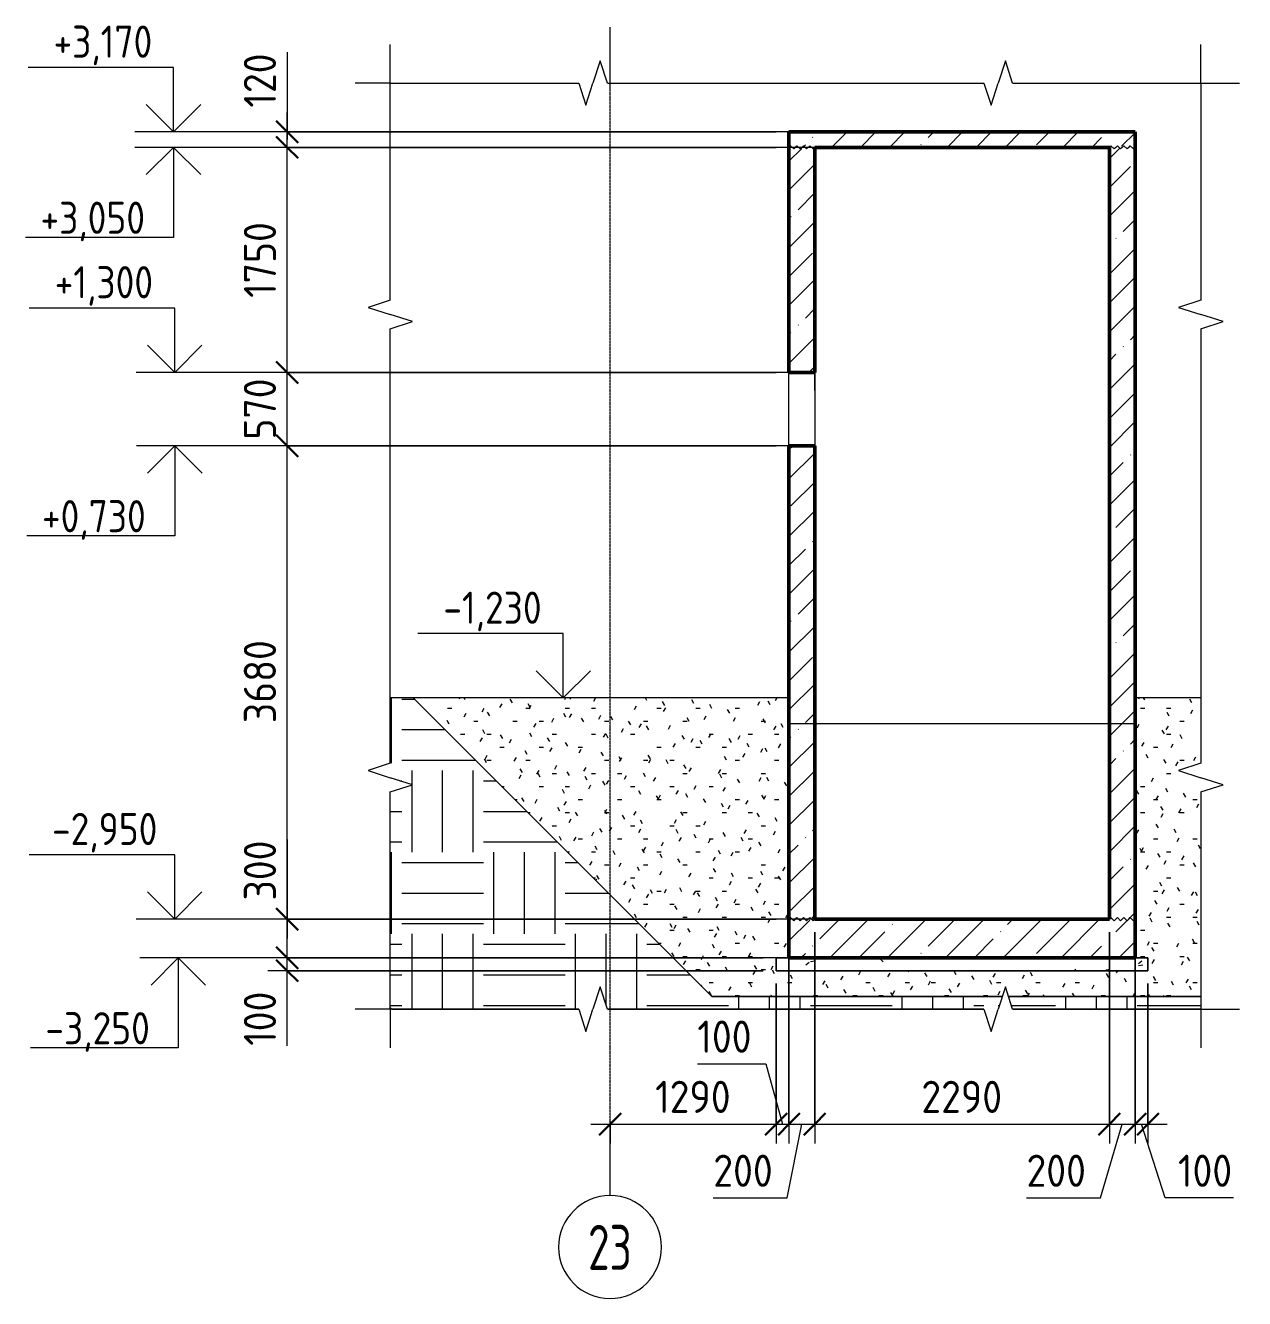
# Model space of a CAD drawing. Header units: millimetres. Extents: x 66339 to 175313, y -6307 to 14735.
# Drawn here: x 81417 to 90890, y -5898 to 3997 of the extents above; entities that cross this region are included whole.
import ezdxf

# ---------------------------------------------------------------- set-up
doc = ezdxf.new("R2010")
doc.units = ezdxf.units.MM
doc.linetypes.add('01 Штриховая _4 мм_', pattern=[6, 3.5, -2.5])
doc.linetypes.add('02 Штрихпунктирная _20 мм_', pattern=[25, 20, -2.5, 0, -2.5])
for name, color, linetype, lineweight in [('AA_Dim', 7, 'Continuous', 9), ('AA_Dim-100', 7, 'Continuous', 9), ('AA_Linii', 7, 'Continuous', 9), ('AA_Oformlenie', 7, 'Continuous', 9), ('AA_Vinoska', 7, 'Continuous', 9), ('AA_Visotnaya otmetka', 7, 'Continuous', 9), ('AF_Okno', 7, 'Continuous', 18), ('AF_Perekritie', 7, 'Continuous', 50), ('AF_Perekritie_Опалубка', 253, 'Continuous', 18), ('AF_Pokritie', 7, 'Continuous', 9), ('AF_Stena', 7, 'Continuous', 18), ('AF_Stena_Гидроизоляция', 253, 'Continuous', 18), ('AF_Stena_Опалубка', 253, 'Continuous', 18), ('KR_Fundament', 7, 'Continuous', 18), ('Оси', 7, 'Continuous', 9)]:
    doc.layers.add(name, color=color, linetype=linetype, lineweight=lineweight)
doc.styles.add('ISOCPEUR', font='isocpeur.ttf', dxfattribs={"width": 0.9, "height": 250})
doc.styles.add('ISOCPEUR_1', font='isocpeur.ttf', dxfattribs={"width": 0.85, "height": 250})
doc.styles.add('ISOCPEUR_4', font='isocpeur.ttf', dxfattribs={"width": 0.7, "height": 350})
doc.dimstyles.new('00_Точн_3_знака__прозр_', dxfattribs={"dimscale": 304.8, "dimtxt": 248.995294, "dimasz": 0.557743, "dimexe": 0.492126, "dimexo": 0.328084, "dimgap": 0.032808, "dimtad": 1, "dimdec": 3, "dimrnd": 0.001, "dimdsep": 46, "dimtxsty": 'ISOCPEUR', "dimblk1": 'OBLIQUE', "dimblk2": 'OBLIQUE', "dimsah": 1, "dimcen": 0.09, "dimdle": 0.492126, "dimazin": 0, "dimtfac": 1, "dimtdec": 4, "dimtix": 1, "dimtmove": 0, "dimatfit": 3, "dimfxl": 1, "dimtvp": 1, "dimtolj": 1, "dimtzin": 0, "dimlwd": 18, "dimlwe": 18, "dimarcsym": 2})
doc.dimstyles.new('00_Точн_3_знака__прозр__1', dxfattribs={"dimscale": 304.8, "dimtxt": 248.995294, "dimasz": 0.557743, "dimexe": 0.492126, "dimexo": 0.328084, "dimgap": 0.032808, "dimtad": 1, "dimdec": 3, "dimrnd": 0.001, "dimdsep": 46, "dimtxsty": 'ISOCPEUR', "dimblk1": 'OBLIQUE', "dimblk2": 'OBLIQUE', "dimsah": 1, "dimcen": 0.09, "dimdle": 0.492126, "dimazin": 0, "dimtfac": 1, "dimtdec": 4, "dimtix": 1, "dimtmove": 1, "dimatfit": 3, "dimfxl": 1, "dimtvp": 1, "dimtolj": 1, "dimtzin": 0, "dimlwd": 18, "dimlwe": 18, "dimarcsym": 2})
pattern_1 = [(45, (88150.36, 825), (-224.506, 224.506), []), (45, (88374.87, 825), (-224.506, 224.506), [396.875, -79.375, 3.353, -76.022])]

# ---------------------------------------------------------------- blocks, each defined once
blk = doc.blocks.new('231_Отверстие прямоугольное в стене _Окно_Стена_ - Отверстие прямоугольное с обрамлением-4060099-1-1 Опалубка')
at = {"layer": 'AF_Okno', "lineweight": 9}
for p, q in [((-73255.1, 1159.4), (-73255.1, 1300)), ((-73455.1, 1157.5), (-73455.1, 1274.4)), ((-73455.1, 730), (-73455.1, 1157.5))]:
    blk.add_line(p, q, dxfattribs=at)
blk = doc.blocks.new('Последовательность узлов - 3мм масшт20 маскировка-904226-1-1 Опалубка')
at = {"layer": 'AA_Oformlenie'}
for p, q in [((-70965.1, 3050), (-70952.6, 3062.5)), ((-70927.6, 3037.5), (-70952.6, 3062.5)), ((-70915.1, 3050), (-70927.6, 3037.5)), ((-70915.1, 3050), (-70902.6, 3062.5)), ((-70877.6, 3037.5), (-70902.6, 3062.5)), ((-70865.1, 3050), (-70877.6, 3037.5)), ((-70865.1, 3050), (-70852.6, 3062.5)), ((-70827.6, 3037.5), (-70852.6, 3062.5)), ((-70815.1, 3050), (-70827.6, 3037.5)), ((-70815.1, 3050), (-70802.6, 3062.5)), ((-70777.6, 3037.5), (-70802.6, 3062.5)), ((-70765.1, 3050), (-70777.6, 3037.5))]:
    blk.add_line(p, q, dxfattribs=at)
blk = doc.blocks.new('011_Прямоугольник обрыва _ЭлУзла_ - 011_Прямоугольник обрыва _ЭлУзла_-4124528-1-1 Опалубка')
at = {"layer": 'AA_Oformlenie'}
for p, q in [((-76552.8, 1862.6), (-76552.8, 3550)), ((-76552.8, 3550), (-75088.3, 3550)), ((-74865.7, 3550), (-71939.5, 3550)), ((-71716.9, 3550), (-70255.1, 3550)), ((-70255.1, 3550), (-70255.1, 1862.6)), ((-76552.8, -1737.4), (-76552.8, 1640)), ((-70255.1, 1640), (-70255.1, -1737.4)), ((-76552.8, -3650), (-76552.8, -1960)), ((-70255.1, -1960), (-70255.1, -3650)), ((-75088.3, -3650), (-76552.8, -3650)), ((-71939.5, -3650), (-74865.7, -3650)), ((-70255.1, -3650), (-71716.9, -3650))]:
    blk.add_line(p, q, dxfattribs=at)
blk = doc.blocks.new('DIMBLOCK19-1-1 Опалубка')
at = {"layer": 'AA_Dim-100', "lineweight": 18}
for p, q in [((87249.4, -3450), (87249.4, -4692.3)), ((87249.4, -4542.3), (87249.4, -3450)), ((85809.4, -4542.3), (87249.4, -4542.3)), ((85959.4, -4522.1), (85959.4, -4692.3)), ((85959.4, -4542.3), (85959.4, -4522.1))]:
    blk.add_line(p, q, dxfattribs=at)
at = {"layer": 'AA_Dim-100', "lineweight": 30}
for p, q in [((85959.4, -4542.3), (85874.4, -4627.3)), ((85959.4, -4542.3), (86044.4, -4457.3)), ((87249.4, -4542.3), (87164.4, -4627.3)), ((87249.4, -4542.3), (87334.4, -4457.3))]:
    blk.add_line(p, q, dxfattribs=at)
at = {"layer": 'AA_Dim-100', "color": 0, "lineweight": 18, "insert": (86309.9, -4205.7), "char_height": 250, "width": 706.764, "attachment_point": 1, "line_spacing_factor": 1.149209, "style": 'ISOCPEUR'}
blk.add_mtext('1290', dxfattribs=at)
blk = doc.blocks.new('_Oblique')
at = {"color": 0, "linetype": 'ByBlock', "lineweight": -2}
blk.add_line((-0.5, -0.5), (0.5, 0.5), dxfattribs=at)
blk = doc.blocks.new('DIMBLOCK20-1-1 Опалубка')
at = {"layer": 'AA_Dim-100', "lineweight": 18}
for p, q in [((87349.4, -3050), (87349.4, -4692.3)), ((87349.4, -4542.3), (87349.4, -3050)), ((87249.4, -3450), (87249.4, -4692.3)), ((87249.4, -4542.3), (87249.4, -3450)), ((86637.8, -4074.3), (87168.8, -4074.3)), ((87168.8, -4074.3), (87299.4, -4542.3)), ((87249.4, -4542.3), (87349.4, -4542.3))]:
    blk.add_line(p, q, dxfattribs=at)
at = {"layer": 'AA_Dim-100', "lineweight": 30}
for p, q in [((87249.4, -4542.3), (87164.4, -4627.3)), ((87249.4, -4542.3), (87334.4, -4457.3)), ((87349.4, -4542.3), (87264.4, -4627.3)), ((87349.4, -4542.3), (87434.4, -4457.3))]:
    blk.add_line(p, q, dxfattribs=at)
at = {"layer": 'AA_Dim-100', "color": 0, "lineweight": 18, "insert": (86637.8, -3737.7), "char_height": 250, "width": 517.144, "attachment_point": 1, "line_spacing_factor": 1.149209, "style": 'ISOCPEUR'}
blk.add_mtext('100', dxfattribs=at)
blk = doc.blocks.new('DIMBLOCK21-1-1 Опалубка')
at = {"layer": 'AA_Dim-100', "lineweight": 18}
for p, q in [((87349.4, -3050), (87349.4, -4692.3)), ((87349.4, -4542.3), (87349.4, -3050)), ((87549.4, -3050), (87549.4, -4692.3)), ((87549.4, -4542.3), (87549.4, -3050)), ((87335.5, -5116.7), (87449.4, -4542.3)), ((87349.4, -4542.3), (87549.4, -4542.3)), ((86761.5, -5116.7), (87335.5, -5116.7))]:
    blk.add_line(p, q, dxfattribs=at)
at = {"layer": 'AA_Dim-100', "lineweight": 30}
for p, q in [((87349.4, -4542.3), (87264.4, -4627.3)), ((87349.4, -4542.3), (87434.4, -4457.3)), ((87549.4, -4542.3), (87464.4, -4627.3)), ((87549.4, -4542.3), (87634.4, -4457.3))]:
    blk.add_line(p, q, dxfattribs=at)
at = {"layer": 'AA_Dim-100', "color": 0, "lineweight": 18, "insert": (86761.5, -4780), "char_height": 250, "width": 568.858, "attachment_point": 1, "line_spacing_factor": 1.149209, "style": 'ISOCPEUR'}
blk.add_mtext('200', dxfattribs=at)
blk = doc.blocks.new('DIMBLOCK22-1-1 Опалубка')
at = {"layer": 'AA_Dim-100', "lineweight": 18}
for p, q in [((87549.4, -3050), (87549.4, -4692.3)), ((87549.4, -4542.3), (87549.4, -3050)), ((89839.4, -3050), (89839.4, -4692.3)), ((89839.4, -4542.3), (89839.4, -3050)), ((87549.4, -4542.3), (89839.4, -4542.3))]:
    blk.add_line(p, q, dxfattribs=at)
at = {"layer": 'AA_Dim-100', "lineweight": 30}
for p, q in [((87549.4, -4542.3), (87464.4, -4627.3)), ((87549.4, -4542.3), (87634.4, -4457.3)), ((89839.4, -4542.3), (89754.4, -4627.3)), ((89839.4, -4542.3), (89924.4, -4457.3))]:
    blk.add_line(p, q, dxfattribs=at)
at = {"layer": 'AA_Dim-100', "color": 0, "lineweight": 18, "insert": (88378.3, -4205.7), "char_height": 250, "width": 758.478, "attachment_point": 1, "line_spacing_factor": 1.149209, "style": 'ISOCPEUR'}
blk.add_mtext('2290', dxfattribs=at)
blk = doc.blocks.new('DIMBLOCK23-1-1 Опалубка')
at = {"layer": 'AA_Dim-100', "lineweight": 18}
for p, q in [((89839.4, -3050), (89839.4, -4692.3)), ((89839.4, -4542.3), (89839.4, -3050)), ((90039.4, -3050), (90039.4, -4692.3)), ((90039.4, -4542.3), (90039.4, -3050)), ((89769.2, -5116.7), (89939.4, -4542.3)), ((89839.4, -4542.3), (90039.4, -4542.3)), ((89195.2, -5116.7), (89769.2, -5116.7))]:
    blk.add_line(p, q, dxfattribs=at)
at = {"layer": 'AA_Dim-100', "lineweight": 30}
for p, q in [((89839.4, -4542.3), (89754.4, -4627.3)), ((89839.4, -4542.3), (89924.4, -4457.3)), ((90039.4, -4542.3), (89954.4, -4627.3)), ((90039.4, -4542.3), (90124.4, -4457.3))]:
    blk.add_line(p, q, dxfattribs=at)
at = {"layer": 'AA_Dim-100', "color": 0, "lineweight": 18, "insert": (89195.2, -4780), "char_height": 250, "width": 568.858, "attachment_point": 1, "line_spacing_factor": 1.149209, "style": 'ISOCPEUR'}
blk.add_mtext('200', dxfattribs=at)
blk = doc.blocks.new('DIMBLOCK24-1-1 Опалубка')
at = {"layer": 'AA_Dim-100', "lineweight": 18}
for p, q in [((90039.4, -3050), (90039.4, -4692.3)), ((90039.4, -4542.3), (90039.4, -3050)), ((90139.4, -3450), (90139.4, -4692.3)), ((90139.4, -4542.3), (90139.4, -3450)), ((90039.4, -4542.3), (90289.4, -4542.3)), ((90272.5, -5116.7), (90089.4, -4542.3)), ((90803.4, -5116.7), (90272.5, -5116.7))]:
    blk.add_line(p, q, dxfattribs=at)
at = {"layer": 'AA_Dim-100', "lineweight": 30}
for p, q in [((90039.4, -4542.3), (89954.4, -4627.3)), ((90039.4, -4542.3), (90124.4, -4457.3)), ((90139.4, -4542.3), (90054.4, -4627.3)), ((90139.4, -4542.3), (90224.4, -4457.3))]:
    blk.add_line(p, q, dxfattribs=at)
at = {"layer": 'AA_Dim-100', "color": 0, "lineweight": 18, "insert": (90372.5, -4780), "char_height": 250, "width": 517.144, "attachment_point": 1, "line_spacing_factor": 1.149209, "style": 'ISOCPEUR'}
blk.add_mtext('100', dxfattribs=at)
blk = doc.blocks.new('DIMBLOCK25-1-1 Опалубка')
at = {"layer": 'AA_Dim-100', "lineweight": 30}
for p, q in [((83450.1, -3250), (83365.1, -3165)), ((83450.1, -3350), (83365.1, -3265)), ((83450.1, -3250), (83535.1, -3335)), ((83450.1, -3350), (83535.1, -3435))]:
    blk.add_line(p, q, dxfattribs=at)
at = {"layer": 'AA_Dim-100', "lineweight": 18}
for p, q in [((87149.4, -3250), (83300.1, -3250)), ((83450.1, -3500), (83450.1, -3250)), ((83450.1, -3250), (87149.4, -3250)), ((87149.4, -3350), (83300.1, -3350)), ((83450.1, -3402.6), (83450.1, -3300)), ((83450.1, -3350), (87149.4, -3350)), ((83450.1, -3933.6), (83450.1, -3402.6))]:
    blk.add_line(p, q, dxfattribs=at)
at = {"layer": 'AA_Dim-100', "color": 0, "lineweight": 18, "insert": (83113.4, -3933.6), "char_height": 250, "width": 517.144, "attachment_point": 1, "rotation": 90, "line_spacing_factor": 1.149209, "style": 'ISOCPEUR'}
blk.add_mtext('100', dxfattribs=at)
blk = doc.blocks.new('DIMBLOCK26-1-1 Опалубка')
at = {"layer": 'AA_Dim-100', "lineweight": 18}
for p, q in [((83450.1, -2330.8), (83450.1, -2904.8)), ((87249.4, -2950), (83300.1, -2950)), ((83450.1, -2904.8), (83450.1, -3100)), ((83450.1, -3250), (83450.1, -2950)), ((83450.1, -2950), (87249.4, -2950)), ((87149.4, -3250), (83300.1, -3250)), ((83450.1, -3250), (87149.4, -3250))]:
    blk.add_line(p, q, dxfattribs=at)
at = {"layer": 'AA_Dim-100', "lineweight": 30}
for p, q in [((83450.1, -2950), (83365.1, -2865)), ((83450.1, -2950), (83535.1, -3035)), ((83450.1, -3250), (83365.1, -3165)), ((83450.1, -3250), (83535.1, -3335))]:
    blk.add_line(p, q, dxfattribs=at)
at = {"layer": 'AA_Dim-100', "color": 0, "lineweight": 18, "insert": (83113.4, -2804.8), "char_height": 250, "width": 568.858, "attachment_point": 1, "rotation": 90, "line_spacing_factor": 1.149209, "style": 'ISOCPEUR'}
blk.add_mtext('300', dxfattribs=at)
blk = doc.blocks.new('DIMBLOCK27-1-1 Опалубка')
at = {"layer": 'AA_Dim-100', "lineweight": 30}
for p, q in [((83450.1, 730), (83365.1, 815)), ((83450.1, 730), (83535.1, 645)), ((83450.1, -2950), (83365.1, -2865)), ((83450.1, -2950), (83535.1, -3035))]:
    blk.add_line(p, q, dxfattribs=at)
at = {"layer": 'AA_Dim-100', "lineweight": 18}
for p, q in [((87249.4, 730), (83300.1, 730)), ((83450.1, -2950), (83450.1, 730)), ((83450.1, 730), (87249.4, 730)), ((87249.4, -2950), (83300.1, -2950)), ((83450.1, -2950), (87249.4, -2950))]:
    blk.add_line(p, q, dxfattribs=at)
at = {"layer": 'AA_Dim-100', "color": 0, "lineweight": 18, "insert": (83113.4, -1426), "char_height": 250, "width": 758.478, "attachment_point": 1, "rotation": 90, "line_spacing_factor": 1.149209, "style": 'ISOCPEUR'}
blk.add_mtext('3680', dxfattribs=at)
blk = doc.blocks.new('DIMBLOCK28-1-1 Опалубка')
at = {"layer": 'AA_Dim-100', "lineweight": 18}
for p, q in [((87249.4, 1300), (83300.1, 1300)), ((83450.1, 730), (83450.1, 1300)), ((83450.1, 1300), (87249.4, 1300)), ((87249.4, 730), (83300.1, 730)), ((83450.1, 730), (87249.4, 730))]:
    blk.add_line(p, q, dxfattribs=at)
at = {"layer": 'AA_Dim-100', "lineweight": 30}
for p, q in [((83450.1, 1300), (83365.1, 1385)), ((83450.1, 1300), (83535.1, 1215)), ((83450.1, 730), (83365.1, 815)), ((83450.1, 730), (83535.1, 645))]:
    blk.add_line(p, q, dxfattribs=at)
at = {"layer": 'AA_Dim-100', "color": 0, "lineweight": 18, "insert": (83113.4, 778), "char_height": 250, "width": 568.858, "attachment_point": 1, "rotation": 90, "line_spacing_factor": 1.149209, "style": 'ISOCPEUR'}
blk.add_mtext('570', dxfattribs=at)
blk = doc.blocks.new('DIMBLOCK29-1-1 Опалубка')
at = {"layer": 'AA_Dim-100', "lineweight": 30}
for p, q in [((83450.1, 3050), (83365.1, 3135)), ((83450.1, 3050), (83535.1, 2965)), ((83450.1, 1300), (83365.1, 1385)), ((83450.1, 1300), (83535.1, 1215))]:
    blk.add_line(p, q, dxfattribs=at)
at = {"layer": 'AA_Dim-100', "lineweight": 18}
for p, q in [((87249.4, 3050), (83300.1, 3050)), ((83450.1, 1300), (83450.1, 3050)), ((83450.1, 3050), (87249.4, 3050)), ((87249.4, 1300), (83300.1, 1300)), ((83450.1, 1300), (87249.4, 1300))]:
    blk.add_line(p, q, dxfattribs=at)
at = {"layer": 'AA_Dim-100', "color": 0, "lineweight": 18, "insert": (83113.4, 1880.5), "char_height": 250, "width": 706.764, "attachment_point": 1, "rotation": 90, "line_spacing_factor": 1.149209, "style": 'ISOCPEUR'}
blk.add_mtext('1750', dxfattribs=at)
blk = doc.blocks.new('DIMBLOCK30-1-1 Опалубка')
at = {"layer": 'AA_Dim-100', "lineweight": 18}
for p, q in [((83450.1, 3790.1), (83450.1, 3259.1)), ((83450.1, 3050), (83450.1, 3320)), ((87249.4, 3170), (83300.1, 3170)), ((83450.1, 3259.1), (83450.1, 3110)), ((83450.1, 3170), (87249.4, 3170)), ((87249.4, 3050), (83300.1, 3050)), ((83450.1, 3050), (87249.4, 3050))]:
    blk.add_line(p, q, dxfattribs=at)
at = {"layer": 'AA_Dim-100', "lineweight": 30}
for p, q in [((83450.1, 3170), (83365.1, 3255)), ((83450.1, 3170), (83535.1, 3085)), ((83450.1, 3050), (83365.1, 3135)), ((83450.1, 3050), (83535.1, 2965))]:
    blk.add_line(p, q, dxfattribs=at)
at = {"layer": 'AA_Dim-100', "color": 0, "lineweight": 18, "insert": (83113.4, 3359.1), "char_height": 250, "width": 517.144, "attachment_point": 1, "rotation": 90, "line_spacing_factor": 1.149209, "style": 'ISOCPEUR'}
blk.add_mtext('120', dxfattribs=at)
blk = doc.blocks.new('Высотные отметки - Стрелка вниз высокая-400290-1-1 Опалубка')
at = {"layer": 'AA_Vinoska'}
for p, q in [((-77926.4, 730), (-78526.4, 730)), ((-78226.4, 730), (-78438.6, 517.9)), ((-78226.4, 730), (-78226.4, 30)), ((-78226.4, 730), (-78014.3, 517.9)), ((-78226.4, 30), (-79376.4, 30))]:
    blk.add_line(p, q, dxfattribs=at)
blk = doc.blocks.new('Высотные отметки - Стрелка вверх-400292-1-1 Опалубка')
at = {"layer": 'AA_Vinoska'}
for p, q in [((-78228.5, 1800), (-79358.5, 1800)), ((-78228.5, 1300), (-78228.5, 1800)), ((-78228.5, 1300), (-78440.6, 1512.1)), ((-78228.5, 1300), (-78016.3, 1512.1)), ((-77928.5, 1300), (-78528.5, 1300))]:
    blk.add_line(p, q, dxfattribs=at)
blk = doc.blocks.new('Ось сетки - d_4мм-2765513-1-1 Опалубка')
at = {"layer": 'Оси'}
for start, end in [(0, 180), (0, 180), (180, 360), (180, 360)]:
    blk.add_arc((-74845.1, -5498.4), 400, start, end, dxfattribs=at)

msp = doc.modelspace()

# ---------------------------------------------------------------- hatches: boundary and pattern name
at = {"layer": 'AA_Oformlenie'}
h = msp.add_hatch(dxfattribs=at)
h.set_pattern_fill('FP_6', color=250, style=0, pattern_type=2)
h.set_pattern_definition([(0, (88150.36, 825), (635, 635), [635, -635]), (0, (88150.36, 1063.1), (635, 635), [635, -635]), (0, (88150.36, 1301.25), (635, 635), [635, -635]), (90, (88229.74, 1380.6), (-635, 635), [635, -635]), (90, (88467.86, 1380.6), (-635, 635), [635, -635]), (90, (88706, 1380.6), (-635, 635), [635, -635])])
h.paths.add_polyline_path([(88864.9519, -3650), (88864.9519, -3569.6891), (88974.9519, -3569.6891), (88974.9519, -3650), (89007.4439, -3550), (86749.378, -3550), (84429.378, -1230), (84251.6736, -1230), (84251.6736, -1737.3827), (84330.179, -1737.3827), (84330.179, -1850), (84251.6736, -1850), (84424.8787, -1905), (84251.6736, -1960), (84251.6736, -3637.2089), (84264.4647, -3650), (85716.0997, -3650), (85716.0997, -3569.6891), (85826.0997, -3569.6891), (85826.0997, -3650), (85882.4084, -3476.6997), (85938.7171, -3650), (87460.5491, -3650)])
h.paths.add_polyline_path([(89087.5693, -3650), (90549.378, -3650), (90549.378, -3550), (89055.0773, -3550), (89066.9841, -3586.6453)])
h = msp.add_hatch(dxfattribs=at)
h.set_pattern_fill('FP_5', color=250, style=0, pattern_type=2)
h.set_pattern_definition([(0, (88150.36, 825), (406.4, 101.6), [33.528, -271.272, 33.528, -271.272, -1625.6]), (0, (88150.36, 825), (406.4, 101.6), [-609.6, 33.528, -576.072, 33.528, -271.272, -711.2]), (0, (88150.36, 825), (406.4, 101.6), [-1524, 33.528, -169.672, 33.528, -474.472]), (120, (88302.76, 875.8), (-291.1882, 301.1527), [33.528, -271.272, 33.528, -271.272, -1625.6]), (120, (88302.76, 875.8), (-291.1882, 301.1527), [-609.6, 33.528, -576.072, 33.528, -271.272, -711.2]), (120, (88302.76, 875.8), (-291.1882, 301.1527), [-1524, 33.528, -169.672, 33.528, -474.472]), (240, (88353.56, 1079), (-115.2118, -402.7527), [33.528, -271.272, 33.528, -271.272, -1625.6]), (240, (88353.56, 1079), (-115.2118, -402.7527), [-609.6, 33.528, -576.072, 33.528, -271.272, -711.2]), (240, (88353.56, 1079), (-115.2118, -402.7527), [-1524, 33.528, -169.672, 33.528, -474.472])])
h.paths.add_polyline_path([(89007.4439, -3550), (89031.2606, -3476.6997), (89055.0773, -3550), (90549.378, -3550), (90549.378, -1960), (90469.0671, -1960), (90469.0671, -1850), (90549.378, -1850), (90376.0777, -1793.6913), (90549.378, -1737.3827), (90549.378, -1230), (90039.378, -1230), (90039.378, -3250), (90139.378, -3250), (90139.378, -3350), (87249.378, -3350), (87249.378, -3250), (87349.378, -3250), (87349.378, -1230), (84429.378, -1230), (86749.378, -3550), (88974.9519, -3550)])
at = {"layer": 'AF_Perekritie', "lineweight": 9}
h = msp.add_hatch(dxfattribs=at)
h.set_pattern_fill('FP_3', color=256, style=0, pattern_type=2)
h.set_pattern_definition(pattern_1)
h.paths.add_polyline_path([(89839.378, 3050), (89839.378, 3058), (90039.378, 3058), (90039.378, 3170), (87349.378, 3170), (87349.378, 3058), (87549.378, 3058), (87549.378, 3050)])
h = msp.add_hatch(dxfattribs=at)
h.set_pattern_fill('FP_3', color=256, style=0, pattern_type=2)
h.set_pattern_definition(pattern_1)
h.paths.add_polyline_path([(87460.5491, -3250), (90039.378, -3250), (90039.378, -2958), (89839.378, -2958), (89839.378, -2950), (87549.378, -2950), (87549.378, -2958), (87349.378, -2958), (87349.378, -3250)])
at = {"layer": 'AF_Pokritie'}
h = msp.add_hatch(dxfattribs=at)
h.set_pattern_fill('FP_4', color=256, style=0, pattern_type=2)
h.set_pattern_definition([(50, (88150.36, 825), (728.74, -63.756), [76.2, -838.2]), (355, (88150.4, 825), (-140.97, 764.23), [60.96, -670.56]), (100.451, (88211.1, 819.7), (587.77, 700.47), [64.76, -712.36]), (46.184, (88150.4, 1028.2), (1084.32, -168.17), [114.3, -1257.3]), (96.636, (88240.7, 1014.2), (949.6, 989.7), [97.14, -1068.54]), (351.184, (88150.4, 1028.2), (949.62, 989.7), [91.44, -1005.84]), (21, (88251.96, 977.4), (606.46, -409.06), [76.2, -838.2]), (326, (88252, 977.4), (247.21, 736.75), [60.96, -670.56]), (71.451, (88302.5, 943.3), (853.67, 327.69), [64.76, -712.36]), (37.5, (88150.36, 825), (12.355, 338.22), [33.528, -628.904, 33.528, -647.192, -673.1]), (37.5, (88150.36, 825), (12.355, 338.22), [-1343.15, 33.53, -639.57]), (7.5, (88150.36, 825), (267.28, 400.722), [33.528, -354.584, 33.528, -613.664, -256.54]), (7.5, (88150.36, 825), (267.28, 400.722), [-1035.304, 33.53, -223.01]), (327.5, (87923.8, 825), (542.363, -22.915), [33.528, -220.472, 33.528, -758.952, -1051.56]), (327.5, (87923.8, 825), (542.363, -22.915), [-1046.48, 33.53, -1018.03]), (317.5, (87822.2, 825), (592.517, 101.707), [33.53, -296.67, 33.53, -492.76, -746.76]), (317.5, (87822.2, 825), (592.517, 101.707), [-856.49, 33.53, -713.23])])
h.paths.add_polyline_path([(90139.378, -3350), (90139.378, -3250), (87249.378, -3250), (87249.378, -3350), (90039.378, -3350)])
at = {"layer": 'AF_Stena', "lineweight": 9}
h = msp.add_hatch(dxfattribs=at)
h.set_pattern_fill('FP_3', color=256, style=0, pattern_type=2)
h.set_pattern_definition(pattern_1)
h.paths.add_polyline_path([(87399.378, -2942), (87549.378, -2942), (87549.378, 730), (87349.378, 730), (87349.8128, -2942)])
h.paths.add_polyline_path([(87499.378, 1300), (87549.378, 1300), (87548.4637, 3042), (87349.378, 3042), (87349.378, 1300), (87449.378, 1300)])
h = msp.add_hatch(dxfattribs=at)
h.set_pattern_fill('FP_3', color=256, style=0, pattern_type=2)
h.set_pattern_definition(pattern_1)
h.paths.add_polyline_path([(89889.378, -2942), (90039.378, -2942), (90039.378, 3042), (89839.378, 3042), (89839.378, -2942)])

# ---------------------------------------------------------------- linework, layer by layer
at = {"layer": 'AA_Linii'}
for p, q in [((87349.378, -1165), (87349.378, -3250)), ((90039.378, -3250), (90039.378, -1165)), ((84429.378, -1230), (84251.6736, -1230)), ((87349.378, -1230), (84429.378, -1230)), ((84429.378, -1230), (86749.378, -3550)), ((86749.378, -3550), (84429.378, -1230)), ((87349.378, -3250), (87349.378, -1230)), ((90549.378, -1230), (90039.378, -1230)), ((90039.378, -1230), (90039.378, -3250)), ((87249.378, -3250), (86749.378, -3250)), ((87249.378, -3350), (87249.378, -3250)), ((87249.378, -3250), (87349.378, -3250)), ((90039.378, -3250), (90139.378, -3250)), ((90139.378, -3250), (90139.378, -3350)), ((90139.378, -3350), (87249.378, -3350)), ((86749.378, -3550), (89007.4439, -3550)), ((87249.378, -3550), (86749.378, -3550)), ((89007.4439, -3550), (87249.378, -3550)), ((89055.0773, -3550), (90549.378, -3550)), ((90549.378, -3550), (89055.0773, -3550)), ((84251.6736, -3637.2089), (84264.4647, -3650)), ((84264.4647, -3650), (85716.0997, -3650)), ((85938.7171, -3650), (88864.9519, -3650)), ((88864.9519, -3650), (86725.1139, -3650)), ((89087.5693, -3650), (90549.378, -3650)), ((90549.378, -3650), (89087.5693, -3650))]:
    msp.add_line(p, q, dxfattribs=at)
at = {"layer": 'AA_Vinoska'}
for p, q in [((84251.6736, 3550), (84251.6736, 3850)), ((90549.378, 3550), (90549.378, 3850)), ((85882.4084, 3723.3003), (85826.0997, 3550)), ((85938.7171, 3550), (85882.4084, 3723.3003)), ((89031.2606, 3723.3003), (88974.9519, 3550)), ((89087.5693, 3550), (89031.2606, 3723.3003)), ((84251.6736, 3550), (83979.6169, 3550)), ((85716.0997, 3550), (85771.0997, 3376.7949)), ((85771.0997, 3376.7949), (85826.0997, 3550)), ((88864.9519, 3550), (88919.9519, 3376.7949)), ((88919.9519, 3376.7949), (88974.9519, 3550)), ((90549.378, 3550), (90849.378, 3550)), ((84251.6736, 1862.6173), (84078.3733, 1806.3087)), ((84078.3733, 1806.3087), (84251.6736, 1750)), ((90549.378, 1862.6173), (90376.0777, 1806.3087)), ((90376.0777, 1806.3087), (90549.378, 1750)), ((84424.8787, 1695), (84251.6736, 1750)), ((84251.6736, 1640), (84424.8787, 1695)), ((90722.5831, 1695), (90549.378, 1750)), ((90549.378, 1640), (90722.5831, 1695)), ((84251.6736, -1737.3827), (84078.3733, -1793.6913)), ((90549.378, -1737.3827), (90376.0777, -1793.6913)), ((84078.3733, -1793.6913), (84251.6736, -1850)), ((84424.8787, -1905), (84251.6736, -1850)), ((90376.0777, -1793.6913), (90549.378, -1850)), ((90722.5831, -1905), (90549.378, -1850)), ((84251.6736, -1960), (84424.8787, -1905)), ((90549.378, -1960), (90722.5831, -1905)), ((85882.4084, -3476.6997), (85826.0997, -3650)), ((85938.7171, -3650), (85882.4084, -3476.6997)), ((89031.2606, -3476.6997), (88974.9519, -3650)), ((89087.5693, -3650), (89031.2606, -3476.6997)), ((84251.6736, -3650), (83979.6169, -3650)), ((84251.6736, -3650), (84251.6736, -3950)), ((85716.0997, -3650), (85771.0997, -3823.2051)), ((85771.0997, -3823.2051), (85826.0997, -3650)), ((88864.9519, -3650), (88919.9519, -3823.2051)), ((88919.9519, -3823.2051), (88974.9519, -3650)), ((90549.378, -3650), (90849.378, -3650)), ((90549.378, -3650), (90549.378, -3950))]:
    msp.add_line(p, q, dxfattribs=at)
at = {"layer": 'AA_Visotnaya otmetka'}
for p, q in [((87635.4391, 3170), (82566.5319, 3170)), ((87635.4391, 3170), (87635.4391, 3170)), ((87805.6636, 3050), (82566.5319, 3050)), ((87805.6636, 3050), (87805.6636, 3050)), ((87549.378, 1300), (82575.9888, 1300)), ((87549.378, 1300), (87549.378, 1300)), ((87549.378, 730), (82577.9949, 730)), ((87549.378, 730), (87549.378, 730)), ((86097.2144, -1230), (85595.9978, -1230)), ((86097.2144, -1230), (86097.2144, -1230)), ((87767.8359, -2950), (82575.9888, -2950)), ((87767.8359, -2950), (87767.8359, -2950)), ((88004.2588, -3250), (82604.3596, -3250)), ((88004.2588, -3250), (88004.2588, -3250))]:
    msp.add_line(p, q, dxfattribs=at)
at = {"layer": 'AF_Perekritie_Опалубка', "lineweight": 50}
for p, q in [((90039.378, 3170), (87349.378, 3170)), ((87349.378, 3170), (87349.378, 3050)), ((90039.378, 3050), (90039.378, 3170)), ((87549.378, 3050), (89839.378, 3050))]:
    msp.add_line(p, q, dxfattribs=at)
at = {"layer": 'AF_Pokritie', "lineweight": 18}
for p, q in [((90139.378, -3250), (87249.378, -3250)), ((87249.378, -3250), (87249.378, -3350)), ((90139.378, -3350), (90139.378, -3250)), ((87249.378, -3350), (90139.378, -3350))]:
    msp.add_line(p, q, dxfattribs=at)
at = {"layer": 'AF_Stena', "linetype": '01 Штриховая _4 мм_'}
for p, q in [((87549.3284, -1430), (87349.378, -1430)), ((90039.378, -1430), (89839.4276, -1430))]:
    msp.add_line(p, q, dxfattribs=at)
at = {"layer": 'AF_Stena_Гидроизоляция', "lineweight": 50}
for p, q in [((87349.378, -1430), (87348.378, -1430)), ((87348.378, -1430), (87348.378, -3250)), ((87349.378, -3250), (87349.378, -1430)), ((90040.378, -1430), (90039.378, -1430)), ((90039.378, -1430), (90039.378, -3250)), ((90040.378, -3250), (90040.378, -1430)), ((87348.378, -3250), (87349.378, -3250)), ((90039.378, -3250), (90040.378, -3250))]:
    msp.add_line(p, q, dxfattribs=at)
at = {"layer": 'AF_Stena_Гидроизоляция'}
for p, q in [((87349.378, -2949.9504), (87349.378, -1430)), ((89839.378, -1430), (87549.378, -1430)), ((90039.378, -1430), (90039.378, -2949.9504)), ((87349.378, -2950), (87349.378, -3250)), ((90039.378, -3250), (90039.378, -2950)), ((87349.378, -3250), (90039.378, -3250))]:
    msp.add_line(p, q, dxfattribs=at)
at = {"layer": 'AF_Stena_Опалубка', "lineweight": 50}
for p, q in [((87349.378, 3050), (87349.378, 1300)), ((87549.378, 1300), (87549.378, 3050)), ((89839.378, 3050), (89839.378, -2950)), ((90039.378, -2950), (90039.378, 3050)), ((87349.378, 1300), (87549.378, 1300)), ((87349.378, 730), (87349.378, -2950)), ((87549.378, 730), (87349.378, 730)), ((87549.378, -2950), (87549.378, 730))]:
    msp.add_line(p, q, dxfattribs=at)
at = {"layer": 'AF_Stena_Опалубка'}
for p, q in [((87349.378, 730), (87349.378, 1300)), ((87549.378, 1300), (87549.378, 730))]:
    msp.add_line(p, q, dxfattribs=at)
at = {"layer": 'KR_Fundament', "lineweight": 50}
for p, q in [((87349.378, -2950), (87349.378, -3250)), ((89839.378, -2950), (87549.378, -2950)), ((90039.378, -3250), (90039.378, -2950)), ((87349.378, -3250), (90039.378, -3250))]:
    msp.add_line(p, q, dxfattribs=at)
at = {"layer": 'Оси'}
for p, q in [((85959.378, 3483.4622), (85959.378, 3983.4622)), ((85959.378, -5098.4321), (85959.378, -4598.4321))]:
    msp.add_line(p, q, dxfattribs=at)
at = {"layer": 'Оси', "linetype": '02 Штрихпунктирная _20 мм_'}
msp.add_line((85959.378, -4598.4321), (85959.378, 3483.4622), dxfattribs=at)

# ---------------------------------------------------------------- block references
at = {"layer": 'AA_Oformlenie'}
for name, p in [('011_Прямоугольник обрыва _ЭлУзла_ - 011_Прямоугольник обрыва _ЭлУзла_-4124528-1-1 Опалубка', (160804.4396, 0)), ('Последовательность узлов - 3мм масшт20 маскировка-904226-1-1 Опалубка', (158314.4396, 0)), ('Последовательность узлов - 3мм масшт20 маскировка-904226-1-1 Опалубка', (160804.4396, 0)), ('Последовательность узлов - 3мм масшт20 маскировка-904226-1-1 Опалубка', (158314.4396, -6000)), ('Последовательность узлов - 3мм масшт20 маскировка-904226-1-1 Опалубка', (160804.4396, -6000))]:
    msp.add_blockref(name, p, dxfattribs=at)
at = {"layer": 'AA_Vinoska'}
for name in ['Высотные отметки - Стрелка вверх-400292-1-1 Опалубка', 'Высотные отметки - Стрелка вниз высокая-400290-1-1 Опалубка']:
    msp.add_blockref(name, (160804.4396, 0), dxfattribs=at)
at = {"layer": 'AA_Visotnaya otmetka'}
for name, p in [('Высотные отметки - Стрелка вверх-400292-1-1 Опалубка', (160794.9827, 1870)), ('Высотные отметки - Стрелка вниз высокая-400290-1-1 Опалубка', (160792.9766, 2320)), ('Высотные отметки - Стрелка вверх-400292-1-1 Опалубка', (163824.4486, -2530)), ('Высотные отметки - Стрелка вверх-400292-1-1 Опалубка', (160804.4396, -4250)), ('Высотные отметки - Стрелка вниз высокая-400290-1-1 Опалубка', (160830.8043, -3980))]:
    msp.add_blockref(name, p, dxfattribs=at)
at = {"layer": 'AF_Okno', "lineweight": 9}
msp.add_blockref('231_Отверстие прямоугольное в стене _Окно_Стена_ - Отверстие прямоугольное с обрамлением-4060099-1-1 Опалубка', (160804.4396, 0), dxfattribs=at)
at = {"layer": 'Оси'}
msp.add_blockref('Ось сетки - d_4мм-2765513-1-1 Опалубка', (160804.4396, 0), dxfattribs=at)

# ---------------------------------------------------------------- texts
at = {"layer": 'AA_Visotnaya otmetka', "char_height": 250, "attachment_point": 1, "line_spacing_factor": 1.149209, "style": 'ISOCPEUR_1'}
for s, insert, width in [('+3,170', (81634.3493, 3996.6139), 917.23836), ('+3,050', (81533.1861, 2627.7768), 968.03006), ('+1,300', (81643.8062, 2126.6139), 917.23836), ('+0,730', (81544.649, 307.7768), 968.03006), ('-1,230', (84663.8151, -403.3861), 917.23836), ('-2,950', (81622.643, -2123.3861), 968.03006), ('-3,250', (81571.0137, -3672.2232), 968.03006)]:
    msp.add_mtext(s, dxfattribs=dict(at, insert=insert, width=width))
at = {"layer": 'Оси', "insert": (85788.0974, -5326.0862), "char_height": 350, "width": 415.274125, "attachment_point": 1, "style": 'ISOCPEUR_4'}
msp.add_mtext('23', dxfattribs=at)

# ---------------------------------------------------------------- dimensions: what is measured, and where the dimension line sits
at = {"layer": 'AA_Dim', "lineweight": 18}
for base, p1, p2, override, picture, middle in [((83450.0634, 3170), (87349.378, 3050), (87349.378, 3170), {"dimpost": '<>', "dimfxl": 120}, 'DIMBLOCK30-1-1 Опалубка', (83280.1161, 3617.7057)), ((83450.0634, -2950), (87249.378, -3250), (87349.378, -2950), {"dimpost": '<>', "dimfxl": 316.227766}, 'DIMBLOCK26-1-1 Опалубка', (83280.1161, -2520.3701)), ((83450.0634, -3250), (87249.378, -3350), (87249.378, -3250), {"dimpost": '<>', "dimfxl": 100}, 'DIMBLOCK25-1-1 Опалубка', (83280.1161, -3675.0237))]:
    dim = msp.add_linear_dim(base=base, p1=p1, p2=p2, angle=90, dimstyle='00_Точн_3_знака__прозр__1', override=override, dxfattribs=at)
    dim.commit()
    dim.dimension.update_dxf_attribs({"geometry": picture, "text_midpoint": middle, "dimtype": 160, "text_rotation": 90})
for base, p1, p2, override, picture, middle in [((83450.0634, 3050), (87349.378, 1300), (87349.378, 3050), {"dimpost": '<>', "dimfxl": 1750}, 'DIMBLOCK29-1-1 Опалубка', (83315.0634, 2175)), ((83450.0634, 1300), (87349.378, 730), (87349.378, 1300), {"dimpost": '<>', "dimfxl": 570}, 'DIMBLOCK28-1-1 Опалубка', (83315.0634, 1015)), ((83450.0634, 730), (87349.378, -2950), (87349.378, 730), {"dimpost": '<>', "dimfxl": 3680}, 'DIMBLOCK27-1-1 Опалубка', (83315.0634, -1110))]:
    dim = msp.add_linear_dim(base=base, p1=p1, p2=p2, angle=90, dimstyle='00_Точн_3_знака__прозр_', override=override, dxfattribs=at)
    dim.commit()
    dim.dimension.update_dxf_attribs({"geometry": picture, "text_midpoint": middle})
for base, p1, p2, override, picture, middle in [((87349.378, -4542.304), (87249.378, -3350), (87349.378, -2950), {"dimpost": '<>', "dimfxl": 412.310563}, 'DIMBLOCK20-1-1 Опалубка', (86896.413, -3904.3552)), ((87549.378, -4542.304), (87349.378, -2950), (87549.378, -2950), {"dimpost": '<>', "dimfxl": 200}, 'DIMBLOCK21-1-1 Опалубка', (87045.9273, -4946.7139)), ((90039.378, -4542.304), (89839.378, -2950), (90039.378, -2950), {"dimpost": '<>', "dimfxl": 200}, 'DIMBLOCK23-1-1 Опалубка', (89479.6232, -4946.7139)), ((90139.378, -4542.304), (90039.378, -2950), (90139.378, -3350), {"dimpost": '<>', "dimfxl": 412.310563}, 'DIMBLOCK24-1-1 Опалубка', (90631.0551, -4946.7139))]:
    dim = msp.add_linear_dim(base=base, p1=p1, p2=p2, dimstyle='00_Точн_3_знака__прозр__1', override=override, dxfattribs=at)
    dim.commit()
    dim.dimension.update_dxf_attribs({"geometry": picture, "text_midpoint": middle, "dimtype": 160})
for base, p1, p2, override, picture, middle in [((89839.378, -4542.304), (87549.378, -2950), (89839.378, -2950), {"dimpost": '<>', "dimfxl": 2290}, 'DIMBLOCK22-1-1 Опалубка', (88694.378, -4407.304)), ((87249.378, -4542.304), (85959.378, -4422.0959), (87249.378, -3350), {"dimpost": '<>', "dimfxl": 1677.345995}, 'DIMBLOCK19-1-1 Опалубка', (86604.378, -4407.304))]:
    dim = msp.add_linear_dim(base=base, p1=p1, p2=p2, dimstyle='00_Точн_3_знака__прозр_', override=override, dxfattribs=at)
    dim.commit()
    dim.dimension.update_dxf_attribs({"geometry": picture, "text_midpoint": middle})

doc.saveas('drawing.dxf')
